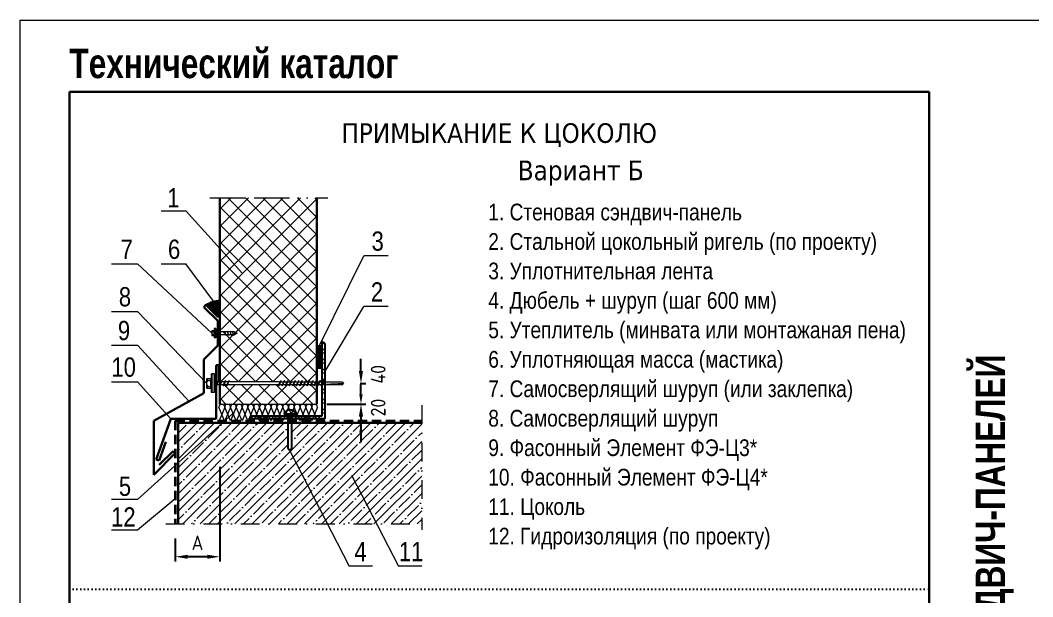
# Model space of a CAD drawing. Extents: x 5821 to 16321, y -13531 to 5774.
# Drawn here: x 8971 to 10002, y 5187 to 5774 of the extents above; entities that cross this region are included whole.
import ezdxf
from ezdxf.enums import TextEntityAlignment as Align

# ---------------------------------------------------------------- set-up
doc = ezdxf.new("R2010")
doc.units = 0
doc.header["$LTSCALE"] = 3
for name, pattern in [('ACAD_ISO13W100', [36, 12, -3, 12, -3, 0, -3, 0, -3]), ('DASHDOT2', [12.7, 6.35, -3.175, 0, -3.175]), ('DOT2', [0.125, 0, -0.125]), ('HIDDEN2', [4.7625, 3.175, -1.5875])]:
    doc.linetypes.add(name, pattern=pattern)
doc.layers.get('0').update_dxf_attribs({"linetype": 'CONTINUOUS', "lineweight": 30})
doc.layers.get('DEFPOINTS').update_dxf_attribs({"linetype": 'CONTINUOUS'})
for name, color, linetype, lineweight in [('new_fill', 8, 'CONTINUOUS', 13), ('RAZMER', 7, 'CONTINUOUS', 9), ('Гидроизоляция', 7, 'HIDDEN2', 35), ('Нащельники', 1, 'CONTINUOUS', 30), ('Саморезы', 7, 'CONTINUOUS', 13)]:
    doc.layers.add(name, color=color, linetype=linetype, lineweight=lineweight)
doc.layers.add('Punktir', color=7, linetype='CONTINUOUS')
doc.layers.add('Прогон', color=7, linetype='CONTINUOUS')
doc.styles.add('ROMANS', font='romans.shx', dxfattribs={"width": 0.85})
doc.styles.get("Standard").update_dxf_attribs({"font": 'TAHOMA.TTF'})
doc.styles.add('style1', font='ARIALN.TTF')
doc.styles.add('style2', font='impact.TTF')
doc.dimstyles.new('2.5', dxfattribs={"dimscale": 5, "dimtxt": 3, "dimasz": 2, "dimexe": 1, "dimexo": 2, "dimgap": 0, "dimtad": 0, "dimdec": 0, "dimlfac": 0.5, "dimzin": 9, "dimdsep": 46, "dimtxsty": 'ROMANS', "dimcen": -3, "dimdle": 1, "dimclrd": 256, "dimclre": 256, "dimclrt": 256, "dimadec": 0, "dimazin": 0, "dimtfac": 1, "dimtdec": 0, "dimtofl": 0, "dimtmove": 2, "dimatfit": 3, "dimfxl": 0, "dimtvp": 1, "dimtolj": 1, "dimtzin": 9, "dimarcsym": 0})
doc.dimstyles.new('5', dxfattribs={"dimscale": 5, "dimtxt": 3, "dimasz": 2.5, "dimexe": 1, "dimexo": 3, "dimgap": 0, "dimtad": 0, "dimdec": 0, "dimzin": 9, "dimdsep": 46, "dimtxsty": 'ROMANS', "dimblk2": 'OBLIQUE', "dimcen": -3, "dimdle": 1.5, "dimclrd": 256, "dimclre": 256, "dimclrt": 256, "dimadec": 0, "dimazin": 0, "dimtfac": 1, "dimtdec": 0, "dimtofl": 0, "dimtmove": 2, "dimatfit": 3, "dimfxl": 0, "dimtvp": 1, "dimtolj": 1, "dimtzin": 9, "dimarcsym": 0})
pattern_1 = [(0, (38042.9306, 3620.8513), (0, 1.25), []), (60, (38042.9306, 3620.8513), (-1.082531755, 0.625), []), (120, (38042.9306, 3620.8513), (-1.082531755, -0.625), [])]

# ---------------------------------------------------------------- blocks, each defined once
blk = doc.blocks.new('саморез4')
at = {"layer": 'new_fill'}
blk.add_hatch(color=254, dxfattribs=at).paths.add_polyline_path([(-2.4, -9.4), (0, -9.4), (0, 9.8), (-2.4, 9.8)])
at = {"layer": 'Саморезы', "ltscale": 150}
for p, q in [((-7.9, 5), (-3.1, 5)), ((-7.9, -5), (-7.9, 5)), ((-5.9, 3.1), (-3.1, 3.1)), ((-3.8, -5), (-3.8, 5)), ((0, 9.8), (-3.1, 9.8)), ((-3.1, -9.4), (-3.1, 9.8)), ((-2.4, -9.4), (-2.4, 9.8)), ((0, -9.4), (0, 9.8)), ((64.9, 1.5), (0, 1.5)), ((1.3, -2.2), (3.4, 2.7)), ((1.9, -2.2), (4, 2.7)), ((3.7, 2.9), (3.4, 2.7)), ((3.7, 2.9), (4, 2.7)), ((4.9, -2.2), (7, 2.7)), ((5.5, -2.2), (7.6, 2.7)), ((7.3, 2.9), (7, 2.7)), ((7.3, 2.9), (7.6, 2.7)), ((8.6, -2.2), (10.7, 2.7)), ((9.2, -2.2), (11.3, 2.7)), ((11, 2.9), (10.7, 2.7)), ((11, 2.9), (11.3, 2.7)), ((12.2, -2.2), (14.3, 2.7)), ((12.8, -2.2), (14.9, 2.7)), ((14.6, 2.9), (14.3, 2.7)), ((14.6, 2.9), (14.9, 2.7)), ((64.9, -2.2), (67, 2.7)), ((65.6, -2.2), (67.7, 2.7)), ((67.3, 2.9), (67, 2.7)), ((130, 1.3), (67.1, 1.3)), ((67.3, 2.9), (67.7, 2.7)), ((68.6, -2.2), (70.7, 2.7)), ((69.2, -2.2), (71.3, 2.7)), ((71, 2.9), (70.7, 2.7)), ((71, 2.9), (71.3, 2.7)), ((72.2, -2.2), (74.3, 2.7)), ((72.8, -2.2), (74.9, 2.7)), ((74.6, 2.9), (74.3, 2.7)), ((74.6, 2.9), (74.9, 2.7)), ((75.8, -2.2), (77.9, 2.7)), ((76.4, -2.2), (78.5, 2.7)), ((78.2, 2.9), (77.9, 2.7)), ((78.2, 2.9), (78.5, 2.7)), ((79.5, -2.2), (81.5, 2.7)), ((80.1, -2.2), (82.2, 2.7)), ((81.9, 2.9), (81.5, 2.7)), ((81.9, 2.9), (82.2, 2.7)), ((83.1, -2.2), (85.2, 2.7)), ((83.7, -2.2), (85.8, 2.7)), ((85.5, 2.9), (85.2, 2.7)), ((85.5, 2.9), (85.8, 2.7)), ((86.7, -2.2), (88.8, 2.7)), ((87.3, -2.2), (89.4, 2.7)), ((89.1, 2.9), (88.8, 2.7)), ((89.1, 2.9), (89.4, 2.7)), ((90.3, -2.2), (92.4, 2.7)), ((90.9, -2.2), (93, 2.7)), ((92.7, 2.9), (92.4, 2.7)), ((92.7, 2.9), (93, 2.7)), ((94, -2.2), (96.1, 2.7)), ((94.6, -2.2), (96.7, 2.7)), ((96.4, 2.9), (96.1, 2.7)), ((96.4, 2.9), (96.7, 2.7)), ((97.6, -2.2), (99.7, 2.7)), ((98.2, -2.2), (100.3, 2.7)), ((100, 2.9), (99.7, 2.7)), ((100, 2.9), (100.3, 2.7)), ((101.2, -2.2), (103.3, 2.7)), ((101.8, -2.2), (103.9, 2.7)), ((103.6, 2.9), (103.3, 2.7)), ((103.6, 2.9), (103.9, 2.7)), ((104.8, -2.2), (106.9, 2.7)), ((105.5, -2.2), (107.6, 2.7)), ((107.2, 2.9), (106.9, 2.7)), ((107.2, 2.9), (107.6, 2.7)), ((108.5, -2.2), (110.6, 2.7)), ((109.1, -2.2), (111.2, 2.7)), ((110.9, 2.9), (110.6, 2.7)), ((110.9, 2.9), (111.2, 2.7)), ((130, 1.3), (131.2, 0)), ((-7.9, -5), (-3.1, -5)), ((-5.9, -3.1), (-3.1, -3.1)), ((0, -9.4), (-3.1, -9.4)), ((64.9, -1.5), (0, -1.5)), ((64.9, -1.5), (0, -1.5)), ((1.6, -2.4), (1.3, -2.2)), ((1.6, -2.4), (1.9, -2.2)), ((5.2, -2.4), (4.9, -2.2)), ((5.2, -2.4), (5.5, -2.2)), ((8.9, -2.4), (8.6, -2.2)), ((8.9, -2.4), (9.2, -2.2)), ((12.5, -2.4), (12.2, -2.2)), ((12.5, -2.4), (12.8, -2.2)), ((65.3, -2.4), (64.9, -2.2)), ((65.3, -2.4), (65.6, -2.2)), ((130, -1.3), (67.1, -1.3)), ((68.9, -2.4), (68.6, -2.2)), ((68.9, -2.4), (69.2, -2.2)), ((72.5, -2.4), (72.2, -2.2)), ((72.5, -2.4), (72.8, -2.2)), ((76.1, -2.4), (75.8, -2.2)), ((76.1, -2.4), (76.4, -2.2)), ((79.8, -2.4), (79.5, -2.2)), ((79.8, -2.4), (80.1, -2.2)), ((83.4, -2.4), (83.1, -2.2)), ((83.4, -2.4), (83.7, -2.2)), ((87, -2.4), (86.7, -2.2)), ((87, -2.4), (87.3, -2.2)), ((90.6, -2.4), (90.3, -2.2)), ((90.6, -2.4), (90.9, -2.2)), ((94.3, -2.4), (94, -2.2)), ((94.3, -2.4), (94.6, -2.2)), ((97.9, -2.4), (97.6, -2.2)), ((97.9, -2.4), (98.2, -2.2)), ((101.5, -2.4), (101.2, -2.2)), ((101.5, -2.4), (101.8, -2.2)), ((105.1, -2.4), (104.8, -2.2)), ((105.1, -2.4), (105.5, -2.2)), ((108.8, -2.4), (108.5, -2.2)), ((108.8, -2.4), (109.1, -2.2)), ((130, -1.3), (131.2, 0))]:
    blk.add_line(p, q, dxfattribs=at)
at = {"layer": 'Саморезы'}
for p, q in [((67.1, 1.3), (64.9, 1.5)), ((67.1, -1.3), (64.9, -1.5))]:
    blk.add_line(p, q, dxfattribs=at)
at = {"layer": 'Саморезы', "ltscale": 150}
for centre, radius, start, end in [((-5.9, 5.1), 2, 182.373, 269.9653), ((-5.9, 1.1), 2, 90.0347, 177.627), ((80.3, 1057.7), 1058.9, 271.592, 272.7554), ((-5.9, -1.1), 2, 182.373, 269.9653), ((-5.9, -5.1), 2, 90.0347, 177.627)]:
    blk.add_arc(centre, radius, start, end, dxfattribs=at)
blk = doc.blocks.new('*D84')
at = {"layer": 'DEFPOINTS', "color": 0, "transparency": 16777216}
for p in [(9302.1, 5404.6), (9273.1, 5383.4), (9317.9, 5383.4)]:
    blk.add_point(p, dxfattribs=at)
at = {"layer": 'RAZMER', "lineweight": -2, "transparency": 16777216}
for p, q in [((9317.9, 5417.1), (9317.9, 5429.6)), ((9317.1, 5404.6), (9322.9, 5404.6)), ((9288.1, 5383.4), (9322.9, 5383.4)), ((9317.9, 5370.9), (9317.9, 5358.4))]:
    blk.add_line(p, q, dxfattribs=at)
at = {"layer": 'RAZMER', "transparency": 16777216}
for points in [[(9315.8, 5417.1), (9320, 5417.1), (9317.9, 5404.6)], [(9315.8, 5370.9), (9320, 5370.9), (9317.9, 5383.4)]]:
    blk.add_solid(points, dxfattribs=at)
at = {"layer": 'RAZMER', "transparency": 16777216, "insert": (9335.4, 5413.9), "char_height": 15, "attachment_point": 5, "rotation": 90, "style": 'ROMANS'}
blk.add_mtext('\\A1;{\\Fromans.shx|c204;4}0', dxfattribs=at)
blk = doc.blocks.new('_OBLIQUE')
at = {"color": 0, "linetype": 'ByBlock'}
blk.add_line((-0.5, -0.5), (0.5, 0.5), dxfattribs=at)
blk = doc.blocks.new('*D88')
at = {"layer": 'DEFPOINTS', "color": 0, "transparency": 16777216}
for p in [(9174.1, 5334.8), (9128.9, 5261.5), (9128.9, 5228.1)]:
    blk.add_point(p, dxfattribs=at)
at = {"layer": 'RAZMER', "lineweight": -2, "transparency": 16777216}
for p, q in [((9174.1, 5319.8), (9174.1, 5223.1)), ((9128.9, 5246.5), (9128.9, 5223.1)), ((9161.6, 5228.1), (9141.4, 5228.1))]:
    blk.add_line(p, q, dxfattribs=at)
at = {"layer": 'RAZMER', "transparency": 16777216}
for points in [[(9141.4, 5230.1), (9141.4, 5226), (9128.9, 5228.1)], [(9161.6, 5230.1), (9161.6, 5226), (9174.1, 5228.1)]]:
    blk.add_solid(points, dxfattribs=at)
at = {"layer": 'RAZMER', "transparency": 16777216, "insert": (9151.5, 5242.3), "char_height": 15, "attachment_point": 5, "style": 'ROMANS'}
blk.add_mtext('\\A1;A', dxfattribs=at)
blk = doc.blocks.new('Dubel')
at = {"layer": 'Прогон', "ltscale": 150}
for p, q in [((6.3, 0), (-6.3, 0)), ((-2.1, 0), (-2.1, -34.9)), ((2.1, -34.9), (2.1, 0)), ((0, -37.6), (-2.1, -34.9)), ((2.1, -34.9), (0, -37.6))]:
    blk.add_line(p, q, dxfattribs=at)
blk.add_arc((0, -2.7), 6.82, 23.6469, 156.3531, dxfattribs=at)
blk = doc.blocks.new('саморез1')
at = {"layer": 'new_fill'}
blk.add_hatch(color=254, dxfattribs=at).paths.add_polyline_path([(-1.2, -4.8), (0, -4.8), (0, 4.8), (-1.2, 4.8)])
at = {"layer": 'Саморезы', "ltscale": 150}
for p, q in [((-3.9, 2.6), (-1.5, 2.6)), ((-3.9, 2.6), (-3.9, -2.4)), ((-2.9, 1.7), (-1.5, 1.7)), ((-1.9, 2.6), (-1.9, -2.4)), ((0, 4.8), (-1.5, 4.8)), ((-1.5, 4.8), (-1.5, -4.8)), ((-1.2, 4.8), (-1.2, -4.8)), ((0, 4.8), (0, -4.8)), ((19.2, 1.4), (0, 1.4)), ((8.4, 2.4), (10.5, -2.4)), ((11.1, 2.4), (13.2, -2.4)), ((13.8, 2.4), (15.9, -2.4)), ((16.4, 2.4), (18.5, -2.4)), ((19.2, 1.4), (21.8, 0)), ((19.2, -1.4), (21.8, 0)), ((-3.9, -2.4), (-1.5, -2.4)), ((-2.9, -1.4), (-1.5, -1.4)), ((0, -4.8), (-1.5, -4.8)), ((0, -1.4), (19.2, -1.4))]:
    blk.add_line(p, q, dxfattribs=at)
for centre, start, end in [((-2.9, 2.7), 182.373, 269.9653), ((-2.9, 0.7), 90.0347, 177.627), ((-2.9, -0.4), 182.373, 269.9653), ((-2.9, -2.4), 90.0347, 177.627)]:
    blk.add_arc(centre, 1, start, end, dxfattribs=at)
blk = doc.blocks.new('*D89')
at = {"layer": 'DEFPOINTS', "color": 0, "transparency": 16777216}
for p in [(9273.1, 5383.4), (9273.1, 5364.6), (9317.9, 5364.6)]:
    blk.add_point(p, dxfattribs=at)
at = {"layer": 'RAZMER', "lineweight": -2, "transparency": 16777216}
for p, q in [((9317.9, 5393.4), (9317.9, 5403.4)), ((9283.1, 5383.4), (9322.9, 5383.4)), ((9283.1, 5364.6), (9322.9, 5364.6)), ((9317.9, 5354.6), (9317.9, 5344.6))]:
    blk.add_line(p, q, dxfattribs=at)
at = {"layer": 'RAZMER', "transparency": 16777216}
for points in [[(9316.2, 5393.4), (9319.6, 5393.4), (9317.9, 5383.4)], [(9316.2, 5354.6), (9319.6, 5354.6), (9317.9, 5364.6)]]:
    blk.add_solid(points, dxfattribs=at)
at = {"layer": 'RAZMER', "transparency": 16777216, "insert": (9335.4, 5380), "char_height": 15, "attachment_point": 5, "rotation": 90, "style": 'ROMANS'}
blk.add_mtext('\\A1;{\\Fromans.shx|c204;2}0', dxfattribs=at)

msp = doc.modelspace()

# ---------------------------------------------------------------- hatches: boundary and pattern name
at = {"layer": 'new_fill'}
h = msp.add_hatch(dxfattribs=at)
h.set_pattern_fill('ANSI37', color=256, scale=100, style=0)
h.set_pattern_definition([(45, (38042.93, 3620.851), (-8.838835, 8.838835), []), (135, (38042.93, 3620.851), (-8.838835, -8.838835), [])])
h.paths.add_polyline_path([(9273.13, 5593.45), (9174.13, 5593.52), (9174.13, 5459.62), (9189.36, 5459.62), (9191.89, 5458.22), (9189.36, 5456.82), (9174.13, 5456.82), (9174.13, 5407.12), (9174.65, 5407.5), (9174.96, 5407.28), (9174.46, 5406.09), (9177.47, 5406.09), (9178.12, 5407.62), (9178.59, 5407.28), (9178.08, 5406.09), (9181.09, 5406.09), (9181.75, 5407.62), (9182.22, 5407.28), (9181.71, 5406.09), (9184.72, 5406.09), (9185.37, 5407.62), (9185.84, 5407.28), (9185.34, 5406.09), (9235.88, 5406.09), (9237.42, 5405.96), (9238.14, 5407.62), (9238.6, 5407.28), (9238.02, 5405.91), (9238.03, 5405.91), (9241.03, 5405.91), (9241.76, 5407.62), (9242.23, 5407.28), (9241.64, 5405.91), (9244.66, 5405.91), (9245.39, 5407.62), (9245.86, 5407.28), (9245.27, 5405.91), (9248.28, 5405.91), (9249.02, 5407.62), (9249.48, 5407.28), (9248.9, 5405.91), (9251.91, 5405.91), (9252.64, 5407.62), (9253.11, 5407.28), (9252.52, 5405.91), (9255.54, 5405.91), (9256.27, 5407.62), (9256.74, 5407.28), (9256.15, 5405.91), (9259.16, 5405.91), (9259.9, 5407.62), (9260.36, 5407.28), (9259.78, 5405.91), (9262.79, 5405.91), (9263.52, 5407.62), (9263.99, 5407.28), (9263.4, 5405.91), (9266.42, 5405.91), (9267.15, 5407.62), (9267.62, 5407.28), (9267.03, 5405.91), (9270.04, 5405.91), (9270.78, 5407.62), (9271.24, 5407.28), (9270.66, 5405.91), (9273.13, 5405.91)])
h.paths.add_polyline_path([(9273.13, 5403.22), (9272.63, 5402.04), (9272.16, 5402.38), (9272.54, 5403.27), (9269.53, 5403.27), (9269, 5402.04), (9268.53, 5402.38), (9268.91, 5403.27), (9265.9, 5403.27), (9265.37, 5402.04), (9264.9, 5402.38), (9265.29, 5403.27), (9262.27, 5403.27), (9261.75, 5402.04), (9261.28, 5402.38), (9261.66, 5403.27), (9258.65, 5403.27), (9258.12, 5402.04), (9257.65, 5402.38), (9258.03, 5403.27), (9255.02, 5403.27), (9254.49, 5402.04), (9254.02, 5402.38), (9254.41, 5403.27), (9251.39, 5403.27), (9250.87, 5402.04), (9250.4, 5402.38), (9250.78, 5403.27), (9247.77, 5403.27), (9247.24, 5402.04), (9246.77, 5402.38), (9247.15, 5403.27), (9244.14, 5403.27), (9243.61, 5402.04), (9243.14, 5402.38), (9243.53, 5403.27), (9240.51, 5403.27), (9239.99, 5402.04), (9239.52, 5402.38), (9239.9, 5403.27), (9238.03, 5403.27), (9236.84, 5403.17), (9236.36, 5402.04), (9235.89, 5402.38), (9236.19, 5403.08), (9184.05, 5403.08), (9183.6, 5402.04), (9183.13, 5402.38), (9183.43, 5403.08), (9180.42, 5403.08), (9179.97, 5402.04), (9179.5, 5402.38), (9179.8, 5403.08), (9176.79, 5403.08), (9176.34, 5402.04), (9175.88, 5402.38), (9176.18, 5403.08), (9174.13, 5403.08), (9174.13, 5383.41), (9273.13, 5383.41)])
h = msp.add_hatch(dxfattribs=at)
h.set_pattern_fill('NET3', color=256, scale=10, style=0)
h.set_pattern_definition(pattern_1)
h.paths.add_polyline_path([(9174.13, 5488.96, 0.162552), (9160.11, 5484.48), (9172.13, 5472.46), (9174.13, 5472.46)])
h = msp.add_hatch(dxfattribs=at)
h.set_pattern_fill('STEEL', color=256, scale=57.6, style=0)
h.set_pattern_definition([(45, (16965.366, 5168.775), (-5.091169, 5.091169), []), (45, (16965.366, 5172.375), (-5.091169, 5.091169), [])])
h.paths.add_polyline_path([(9281.05, 5445.33), (9278.08, 5447.33), (9278.08, 5403.83), (9279.95, 5403.83), (9280.54, 5405.2), (9280.84, 5405.43), (9281.05, 5405.27)])
h.paths.add_polyline_path([(9281.05, 5401.2), (9279.44, 5401.2), (9279.06, 5400.3), (9278.75, 5400.08), (9278.44, 5400.31), (9278.82, 5401.2), (9278.08, 5401.2), (9278.08, 5371.37), (9244.69, 5371.37), (9244.69, 5368.4), (9281.05, 5368.4)])
h.paths.add_polyline_path([(9240.49, 5371.37), (9236.93, 5371.37), (9236.49, 5370.31), (9237.29, 5368.4), (9240.49, 5368.4)])
h.paths.add_polyline_path([(9236.49, 5370.31), (9236.05, 5371.37), (9231.03, 5371.37), (9230.59, 5370.31), (9231.39, 5368.4), (9235.69, 5368.4)])
h.paths.add_polyline_path([(9230.15, 5371.37), (9225.13, 5371.37), (9224.69, 5370.31), (9225.49, 5368.4), (9229.79, 5368.4), (9230.59, 5370.31)])
h.paths.add_polyline_path([(9224.25, 5371.37), (9219.23, 5371.37), (9218.79, 5370.31), (9219.59, 5368.4), (9223.89, 5368.4), (9224.69, 5370.31)])
h.paths.add_polyline_path([(9218.79, 5370.31), (9218.35, 5371.37), (9213.33, 5371.37), (9212.89, 5370.31), (9213.69, 5368.4), (9217.99, 5368.4)])
h.paths.add_polyline_path([(9212.45, 5371.37), (9207.43, 5371.37), (9206.99, 5370.31), (9207.79, 5368.4), (9212.09, 5368.4), (9212.89, 5370.31)])
h.paths.add_polyline_path([(9206.99, 5370.31), (9206.55, 5371.37), (9206.12, 5371.37), (9204.12, 5368.4), (9206.19, 5368.4)])
h = msp.add_hatch(dxfattribs=at)
h.set_pattern_fill('NET3', color=256, scale=10, style=0)
h.set_pattern_definition(pattern_1)
h.paths.add_polyline_path([(9278.08, 5443.11), (9273.13, 5443.11), (9273.13, 5419.83), (9278.08, 5419.83)])
h = msp.add_hatch(dxfattribs=at)
h.set_pattern_fill('ANSI35', color=256, scale=50, style=0)
h.set_pattern_definition([(45, (38042.93, 3620.851), (-8.838835, 8.838835), []), (45, (38051.77, 3620.851), (-8.838835, 8.838835), [15.625, -3.125, 0, -3.125])])
h.paths.add_polyline_path([(9245.57, 5335.85), (9243.47, 5338.53), (9243.47, 5364.55), (9179.53, 5364.55), (9131.93, 5314.36), (9131.93, 5261.51), (9283.85, 5261.51)])
h.paths.add_polyline_path([(9379.72, 5364.55), (9247.67, 5364.55), (9247.67, 5338.53), (9245.57, 5335.85), (9283.85, 5261.51), (9379.72, 5261.51)])
h.paths.add_polyline_path([(9179.53, 5364.55), (9131.93, 5364.55), (9131.93, 5314.36)])

# ---------------------------------------------------------------- linework, layer by layer
at = {"color": 1}
for p, q in [((9896.09, 5701.59), (9021.09, 5701.59)), ((9021.09, 5701.59), (9021.09, 4289.44)), ((9896.09, 5701.59), (9896.09, 4339.44))]:
    msp.add_line(p, q, dxfattribs=at)
for p, q in [((9174.13, 5593.44), (9174.13, 5383.41)), ((9273.13, 5593.44), (9273.13, 5383.41)), ((9131.93, 5364.55), (9379.72, 5364.55)), ((9131.93, 5364.55), (9131.93, 5261.51))]:
    msp.add_line(p, q)
at = {"layer": 'new_fill'}
for p, q in [((9179.12, 5366.55), (9173.33, 5380.46)), ((9179.23, 5380.46), (9173.43, 5366.55)), ((9185.02, 5366.55), (9179.23, 5380.46)), ((9185.13, 5380.46), (9179.33, 5366.55)), ((9190.92, 5366.55), (9185.13, 5380.46)), ((9191.03, 5380.46), (9185.23, 5366.55)), ((9196.82, 5366.55), (9191.03, 5380.46)), ((9196.93, 5380.46), (9191.13, 5366.55)), ((9202.72, 5366.55), (9196.93, 5380.46)), ((9202.83, 5380.46), (9197.03, 5366.55)), ((9208.62, 5366.55), (9202.83, 5380.46)), ((9208.73, 5380.46), (9202.93, 5366.55)), ((9214.52, 5366.55), (9208.73, 5380.46)), ((9214.63, 5380.46), (9208.83, 5366.55)), ((9220.42, 5366.55), (9214.63, 5380.46)), ((9220.53, 5380.46), (9214.73, 5366.55)), ((9226.32, 5366.55), (9220.53, 5380.46)), ((9226.43, 5380.46), (9220.63, 5366.55)), ((9232.22, 5366.55), (9226.43, 5380.46)), ((9232.33, 5380.46), (9226.53, 5366.55)), ((9238.12, 5366.55), (9232.33, 5380.46)), ((9238.23, 5380.46), (9232.43, 5366.55)), ((9244.02, 5366.55), (9238.23, 5380.46)), ((9244.13, 5380.46), (9238.33, 5366.55)), ((9249.92, 5366.55), (9244.13, 5380.46)), ((9250.03, 5380.46), (9244.23, 5366.55)), ((9255.82, 5366.55), (9250.03, 5380.46)), ((9255.93, 5380.46), (9250.13, 5366.55)), ((9261.72, 5366.55), (9255.93, 5380.46)), ((9261.83, 5380.46), (9256.03, 5366.55)), ((9267.62, 5366.55), (9261.83, 5380.46)), ((9267.73, 5380.46), (9261.93, 5366.55)), ((9273.52, 5366.55), (9267.73, 5380.46)), ((9273.63, 5380.46), (9267.83, 5366.55))]:
    msp.add_line(p, q, dxfattribs=at)
for centre, radius, start, end in [((9173.82, 5465.73), 23.23, 89.23203, 126.16319), ((9176.28, 5380.46), 2.95, 90, 180), ((9176.28, 5380.46), 2.95, 0, 90), ((9182.18, 5380.46), 2.95, 90, 180), ((9182.18, 5380.46), 2.95, 0, 90), ((9188.08, 5380.46), 2.95, 90, 180), ((9188.08, 5380.46), 2.95, 0, 90), ((9193.98, 5380.46), 2.95, 90, 180), ((9193.98, 5380.46), 2.95, 0, 90), ((9199.88, 5380.46), 2.95, 90, 180), ((9199.88, 5380.46), 2.95, 0, 90), ((9205.78, 5380.46), 2.95, 90, 180), ((9205.78, 5380.46), 2.95, 0, 90), ((9211.68, 5380.46), 2.95, 90, 180), ((9211.68, 5380.46), 2.95, 0, 90), ((9217.58, 5380.46), 2.95, 90, 180), ((9217.58, 5380.46), 2.95, 0, 90), ((9223.48, 5380.46), 2.95, 90, 180), ((9223.48, 5380.46), 2.95, 0, 90), ((9229.38, 5380.46), 2.95, 90, 180), ((9229.38, 5380.46), 2.95, 0, 90), ((9235.28, 5380.46), 2.95, 90, 180), ((9235.28, 5380.46), 2.95, 0, 90), ((9241.18, 5380.46), 2.95, 90, 180), ((9241.18, 5380.46), 2.95, 0, 90), ((9247.08, 5380.46), 2.95, 90, 180), ((9247.08, 5380.46), 2.95, 0, 90), ((9252.98, 5380.46), 2.95, 90, 180), ((9252.98, 5380.46), 2.95, 0, 90), ((9258.88, 5380.46), 2.95, 90, 180), ((9258.88, 5380.46), 2.95, 0, 90), ((9264.78, 5380.46), 2.95, 90, 180), ((9264.78, 5380.46), 2.95, 0, 90), ((9270.68, 5380.46), 2.95, 90, 180), ((9270.68, 5380.46), 2.95, 0, 90)]:
    msp.add_arc(centre, radius, start, end, dxfattribs=at)
at = {"layer": 'Punktir', "linetype": 'DOT2', "ltscale": 10}
msp.add_line((9021.09, 5194.95), (9896.09, 5194.95), dxfattribs=at)
at = {"layer": 'RAZMER', "linetype": 'ACAD_ISO13W100'}
msp.add_line((9164.13, 5593.53), (9284.13, 5593.44), dxfattribs=at)
at = {"layer": 'RAZMER'}
for p, q in [((9114.43, 5580.32), (9139.63, 5580.32)), ((9197.16, 5516.55), (9139.63, 5580.32)), ((9275.61, 5443.11), (9320.97, 5534.6)), ((9345.58, 5534.6), (9320.97, 5534.6)), ((9063.94, 5526.25), (9090.28, 5526.25)), ((9166.19, 5455.84), (9090.28, 5526.25)), ((9114.43, 5526.25), (9139.63, 5526.25)), ((9167.84, 5488.33), (9139.63, 5526.25)), ((9281.05, 5416.51), (9320.97, 5482.82)), ((9345.58, 5482.82), (9320.97, 5482.82)), ((9063.94, 5477.91), (9090.28, 5477.91)), ((9161.07, 5404.59), (9090.28, 5477.91)), ((9172.13, 5472.46), (9174.13, 5472.46)), ((9063.94, 5443.55), (9090.28, 5443.55)), ((9142.95, 5386.33), (9090.28, 5443.55)), ((9063.94, 5406.32), (9090.28, 5406.32)), ((9124.5, 5368.55), (9090.28, 5406.32)), ((9174.13, 5383.41), (9273.13, 5383.41)), ((9187.06, 5373.68), (9090.28, 5286.42)), ((9245.57, 5335.85), (9306.05, 5218.4)), ((9308.41, 5311.25), (9356.22, 5218.4)), ((9128.93, 5287.05), (9090.28, 5255.2)), ((9090.28, 5286.42), (9063.94, 5286.42)), ((9090.28, 5255.2), (9063.94, 5255.2)), ((9329.62, 5218.4), (9306.05, 5218.4)), ((9379.79, 5218.4), (9356.22, 5218.4))]:
    msp.add_line(p, q, dxfattribs=at)
at = {"layer": 'RAZMER', "linetype": 'DASHDOT2'}
for p, q in [((9379.72, 5382.44), (9379.72, 5255.55)), ((9119.29, 5261.51), (9379.72, 5261.51))]:
    msp.add_line(p, q, dxfattribs=at)
at = {"layer": 'RAZMER'}
for points in [[(8971.09, 5774.44), (10021.09, 5774.44), (10021.09, 4289.44), (8971.09, 4289.44)], [(9273.13, 5443.11), (9278.08, 5443.11), (9278.08, 5419.83), (9273.13, 5419.83)]]:
    msp.add_lwpolyline(points, close=True, dxfattribs=at)
at = {"layer": 'Гидроизоляция'}
for q in [(9128.93, 5261.51), (9379.72, 5366.55)]:
    msp.add_line((9128.93, 5366.55), q, dxfattribs=at)
at = {"layer": 'Нащельники'}
for p, q in [((9160.11, 5484.48), (9157.99, 5482.36)), ((9172.13, 5472.46), (9160.11, 5484.48)), ((9172.13, 5468.22), (9157.99, 5482.36)), ((9172.13, 5443.22), (9172.13, 5468.22)), ((9172.13, 5443.22), (9157.99, 5429.08)), ((9157.99, 5429.08), (9157.99, 5394.59)), ((9170.66, 5423.11), (9170.66, 5368.55)), ((9173.16, 5423.11), (9170.66, 5423.11)), ((9173.16, 5406.11), (9173.16, 5423.11)), ((9157.99, 5394.59), (9106.9, 5366.55)), ((9106.9, 5311.55), (9106.9, 5366.55)), ((9124.5, 5368.55), (9109.59, 5327.22)), ((9124.5, 5368.55), (9170.66, 5368.55)), ((9112.41, 5326.2), (9119.2, 5345.01)), ((9128.93, 5333.58), (9106.9, 5311.55)), ((9126.8, 5335.7), (9112.66, 5321.56)), ((9128.93, 5333.58), (9126.8, 5335.7)), ((9109.59, 5327.22), (9112.41, 5326.2))]:
    msp.add_line(p, q, dxfattribs=at)
at = {"layer": 'Прогон'}
for p, q in [((9278.08, 5447.33), (9281.05, 5445.33)), ((9278.08, 5447.33), (9278.08, 5371.37)), ((9281.05, 5445.33), (9281.05, 5368.4)), ((9206.12, 5371.37), (9204.12, 5368.4)), ((9278.08, 5371.37), (9206.12, 5371.37)), ((9281.05, 5368.4), (9204.12, 5368.4))]:
    msp.add_line(p, q, dxfattribs=at)

# ---------------------------------------------------------------- block references
at = {"layer": 'RAZMER'}
for name, p in [('саморез1', (9170.13, 5455.72)), ('саморез4', (9168.95, 5404.59))]:
    msp.add_blockref(name, p, dxfattribs=at)
at = {"layer": 'Прогон'}
msp.add_blockref('Dubel', (9245.57, 5373.44), dxfattribs=at)

# ---------------------------------------------------------------- texts
msp.add_text('ПРИМЫКАНИЕ К ЦОКОЛЮ', height=20).set_placement((9458.59, 5649.59), align=Align.CENTER)
msp.add_text('Вариант Б', height=20).set_placement((9477.5, 5611.55))
at = {"style": 'style1'}
for s, height, p in [('1', 19.61, (9120.63, 5583.86)), ('1. Стеновая сэндвич-панель', 17, (9447.5, 5570.63)), ('3', 19.61, (9328.68, 5539.72)), ('2. Стальной цокольный ригель (по проекту)', 17, (9447.5, 5540.63)), ('7', 19.61, (9073.25, 5531.37)), ('6', 19.61, (9121.44, 5531.37)), ('3. Уплотнительная лента', 17, (9447.5, 5510.63)), ('2', 19.61, (9327.97, 5487.94)), ('8', 19.61, (9071.43, 5483.03)), ('4. Дюбель + шуруп (шаг 600 мм)', 17, (9447.5, 5480.63)), ('9', 19.61, (9070.47, 5448.67)), ('5. Утеплитель (минвата или монтажаная пена)', 17, (9447.5, 5450.63)), ('10', 19.612, (9063.83, 5411.44)), ('6. Уплотняющая масса (мастика)', 17, (9447.5, 5420.63)), ('7. Самосверлящий шуруп (или заклепка)', 17, (9447.5, 5390.63)), ('8. Самосверлящий шуруп', 17, (9447.5, 5360.63)), ('9. Фасонный Элемент ФЭ-Ц3*', 17, (9447.5, 5330.63)), ('10. Фасонный Элемент ФЭ-Ц4*', 17, (9447.5, 5300.63)), ('5', 19.61, (9071.45, 5290.04)), ('11. Цоколь', 17, (9447.5, 5270.63)), ('12', 19.612, (9063.53, 5258.83)), ('12. Гидроизоляция (по проекту)', 17, (9447.5, 5240.63)), ('4', 19.61, (9311.16, 5223.52)), ('11', 19.612, (9356.47, 5223.52))]:
    msp.add_text(s, height=height, dxfattribs=at).set_placement(p)
at = {"layer": 'new_fill', "style": 'style2'}
msp.add_text('Технический каталог', height=30, dxfattribs=at).set_placement((9021.1, 5715.5))
msp.add_text('2. УЗЛЫ КРЕПЛЕНИЯ СТЕНОВЫХ СЭНДВИЧ-ПАНЕЛЕЙ', height=30, rotation=90, dxfattribs=at).set_placement((9958.59, 4995.52), align=Align.MIDDLE_CENTER)

# ---------------------------------------------------------------- dimensions: what is measured, and where the dimension line sits
at = {"layer": 'RAZMER'}
for base, p1, p2, text, dimstyle, picture, middle in [((9317.91, 5383.41), (9302.11, 5404.59), (9273.13, 5383.41), '{\\Fromans.shx|c204;4}0', '5', '*D84', (9335.35, 5413.85)), ((9317.91, 5364.55), (9273.13, 5383.41), (9273.13, 5364.55), '{\\Fromans.shx|c204;2}0', '2.5', '*D89', (9335.35, 5380.01))]:
    dim = msp.add_linear_dim(base=base, p1=p1, p2=p2, angle=90, text=text, dimstyle=dimstyle, dxfattribs=at)
    dim.commit()
    dim.dimension.update_dxf_attribs({"geometry": picture, "text_midpoint": middle, "dimtype": 160})
dim = msp.add_linear_dim(base=(9128.93, 5228.05), p1=(9174.13, 5334.81), p2=(9128.93, 5261.51), text='A', dimstyle='5', dxfattribs=at)
dim.commit()
dim.dimension.update_dxf_attribs({"geometry": '*D88', "text_midpoint": (9151.53, 5242.35), "dimtype": 160})

doc.saveas('drawing.dxf')
